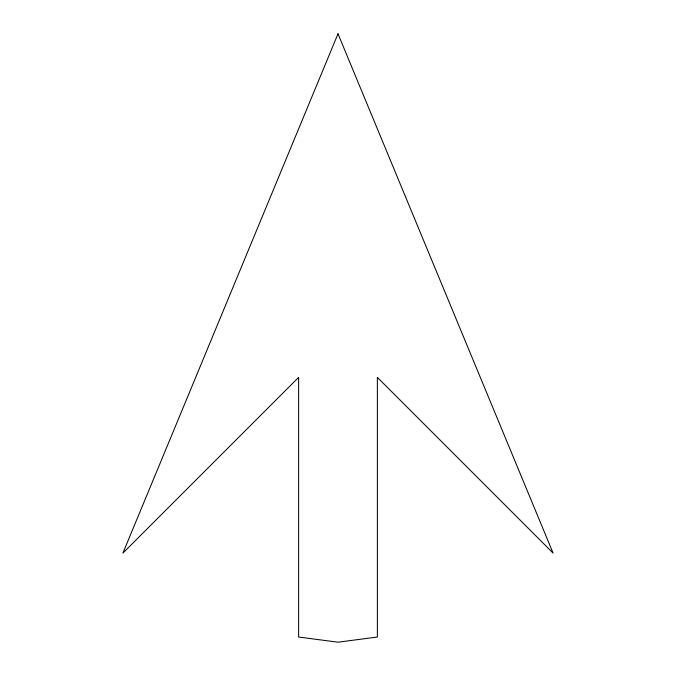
<?xml version="1.0" encoding="UTF-8"?>
<svg xmlns="http://www.w3.org/2000/svg" width="676" height="676" viewBox="0 0 676 676"><rect width="100%" height="100%" fill="white"/><g stroke="black" fill="none" stroke-linecap="round" stroke-linejoin="round"><path stroke-width="1.01" d="M338 33.8L122.897 553.103L298.631 377.369L298.631 637.02L338 642.2L377.369 637.02L377.369 377.369L553.103 553.103L338 33.8"/></g></svg>
